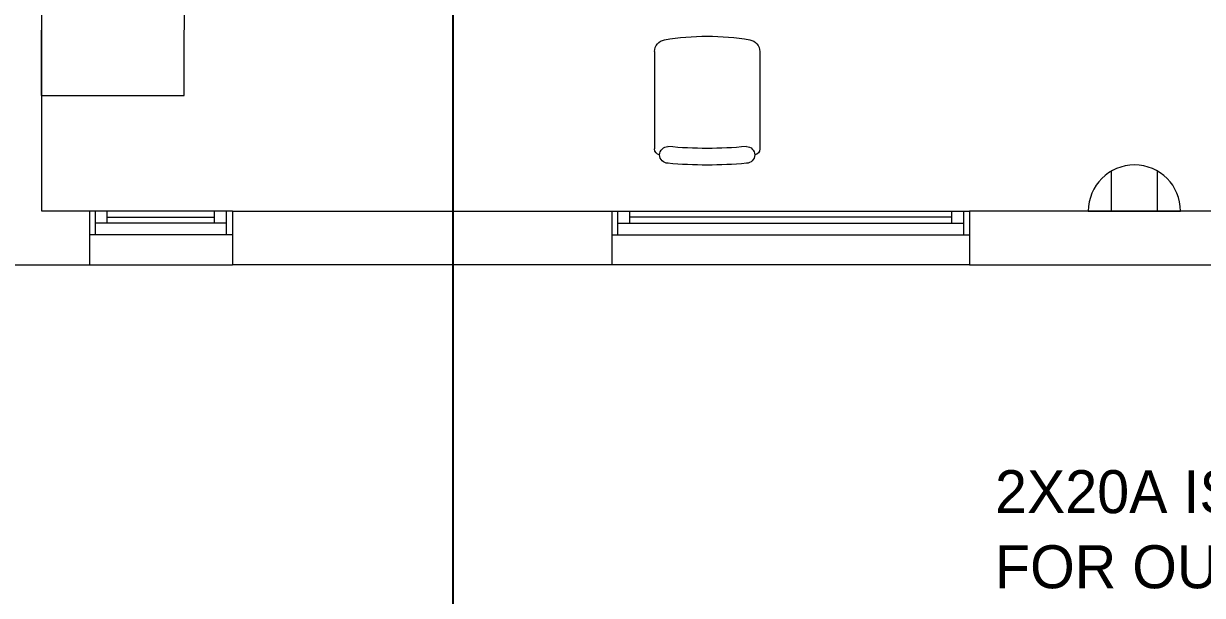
# Model space of a CAD drawing. Header units: metres. Extents: x 75097 to 220695, y -1557923 to -1361206.
# Drawn here: x 142562 to 147505, y -1472568 to -1470172 of the extents above; entities that cross this region are included whole.
import ezdxf

# ---------------------------------------------------------------- set-up
doc = ezdxf.new("R2010")
doc.units = ezdxf.units.M
doc.layers.get('0').update_dxf_attribs({"lineweight": 0})
for name, color, linetype, lineweight in [('A-100 - Copy$0$Aluminum', 8, 'Continuous', 0), ('A-100 - Copy$0$Medical Equipment and Furniture', 8, 'Continuous', 0), ('A-100 - Copy$0$Proj', 8, 'Continuous', 0), ('A-100 - Copy$0$Walls', 8, 'Continuous', 0)]:
    doc.layers.add(name, color=color, linetype=linetype, lineweight=lineweight)
doc.layers.add('A-100 - Copy$0$axes', color=8, linetype='Continuous')
doc.layers.add('PD-VENT', color=8, linetype='Continuous')
doc.layers.add('E-POWR', color=7, linetype='Continuous', lineweight=9, true_color=0x4e7e3e)
doc.layers.add('E-POWR-IDEN _1-100_', color=7, linetype='Continuous', lineweight=9, true_color=0x4e7e3e)
doc.styles.add('Optima_5', font='', dxfattribs={"height": 3.001645})
doc.styles.get('Optima_5').set_extended_font_data('Optima')

# ---------------------------------------------------------------- blocks, each defined once
blk = doc.blocks.new('WALL OUTLET')
at = {"layer": 'E-POWR', "extrusion": (9.94399e-05, 4.90741e-07, 1)}
blk.add_line((-193.4, 0, 0), (193.4, 0, 0), dxfattribs=at)
blk.add_line((-193.4, 0, 0), (193.4, 0, 0), dxfattribs=at)
at = {"layer": 'E-POWR', "extrusion": (9.94399e-05, 4.90741e-07, 1), "elevation": 0}
for points in [[(-96.7, 0), (-96.7, 167.5)], [(96.7, 0), (96.7, 167.5)]]:
    blk.add_lwpolyline(points, dxfattribs=at)
at = {"layer": 'E-POWR', "extrusion": (9.94399e-05, 4.90741e-07, 1)}
blk.add_arc((0, 0, 0), 193.4, 359.9963, 179.9963, dxfattribs=at)
blk = doc.blocks.new('A-100 - Copy$0$GF21021-P')
for p, q in [((-0.2207, 0.4756), (-0.2207, 0.0675)), ((0.2205, 0.4756), (0.2205, 0.0675))]:
    blk.add_line(p, q)
for centre, radius, start, end in [((-0.1707, 0.4756), 0.05, 99.6329, 180), ((-0.0001, -0.5295), 1.0695, 80.3671, 99.6329), ((0.1705, 0.4756), 0.05, 0, 80.3671), ((-0.1957, 0.0675), 0.025, 180, 261.4721), ((-0.1643, 0.0425), 0.0351, 90, 270), ((0, 1.8467), 1.7767, 264.6946, 275.3053), ((0.1641, 0.0425), 0.0351, 270, 90), ((0.1955, 0.0675), 0.025, 278.5279, 0), ((0, 1.8314), 1.8314, 264.8532, 275.147)]:
    blk.add_arc(centre, radius, start, end)
blk = doc.blocks.new('A-100 - Copy')
at = {"layer": 'A-100 - Copy$0$Aluminum'}
for p, q in [((143438.3, -1470957.7), (142838.3, -1470957.7)), ((142863.3, -1471057.7), (142863.3, -1470957.7)), ((142913.3, -1471007.7), (142913.3, -1470957.7)), ((142913.3, -1470982.7), (143363.3, -1470982.7)), ((143363.3, -1471007.7), (143363.3, -1470957.7)), ((143413.3, -1471057.7), (143413.3, -1470957.7)), ((145028.7, -1470957.7), (146528.7, -1470957.7)), ((145053.7, -1471057.7), (145053.7, -1470957.7)), ((145103.7, -1471007.7), (145103.7, -1470957.7)), ((146453.7, -1470982.7), (145103.7, -1470982.7)), ((146453.7, -1471007.7), (146453.7, -1470957.7)), ((146503.7, -1471057.7), (146503.7, -1470957.7)), ((143413.3, -1471007.7), (142863.3, -1471007.7)), ((145053.7, -1471007.7), (146503.7, -1471007.7)), ((143438.3, -1471057.7), (142838.3, -1471057.7)), ((145028.7, -1471057.7), (146528.7, -1471057.7))]:
    blk.add_line(p, q, dxfattribs=at)
at = {"layer": 'A-100 - Copy$0$axes'}
blk.add_line((144363.7, -1477297.4, 0), (144363.7, -1387547.7, 0), dxfattribs=at)
at = {"layer": 'A-100 - Copy$0$Medical Equipment and Furniture', "elevation": 0}
blk.add_lwpolyline([(143238.3, -1469373.9), (142638.3, -1469372.7), (142636, -1470472.7), (143236, -1470473.9)], close=True, dxfattribs=at)
at = {"layer": 'A-100 - Copy$0$Proj'}
for p, q in [((142838.3, -1471182.7), (143438.3, -1471182.7)), ((146528.7, -1471182.7), (145028.7, -1471182.7))]:
    blk.add_line(p, q, dxfattribs=at)
at = {"layer": 'A-100 - Copy$0$Walls'}
for p, q in [((142638.3, -1470957.7), (142638.3, -1464052.7)), ((142838.3, -1470957.7), (142638.3, -1470957.7)), ((142838.3, -1470957.7), (142838.3, -1471182.7)), ((143438.3, -1470957.7), (143438.3, -1471182.7)), ((143438.3, -1470957.7), (145028.7, -1470957.7)), ((145028.7, -1470957.7), (145028.7, -1471182.7)), ((148420.5, -1470957.7), (146528.7, -1470957.7)), ((146528.7, -1470957.7), (146528.7, -1471182.7)), ((142288.3, -1471182.7), (142838.3, -1471182.7)), ((145028.7, -1471182.7), (143438.3, -1471182.7)), ((146528.7, -1471182.7), (148645.5, -1471182.7))]:
    blk.add_line(p, q, dxfattribs=at)
at = {"layer": 'A-100 - Copy$0$Medical Equipment and Furniture', "xscale": -1000, "yscale": 1000, "zscale": 1000}
blk.add_blockref('A-100 - Copy$0$GF21021-P', (145428.2, -1470764.9, 0), dxfattribs=at)

msp = doc.modelspace()

# ---------------------------------------------------------------- block references
at = {"layer": 'PD-VENT', "color": 85, "rotation": 359.9959097644206}
msp.add_blockref('WALL OUTLET', (147219.6, -1470957.7, 0), dxfattribs=at)

# ---------------------------------------------------------------- texts
at = {"layer": 'E-POWR-IDEN _1-100_', "insert": (146635.1, -1472043.1, 0), "char_height": 180.099, "width": 2475.925, "attachment_point": 1, "rotation": 360, "line_spacing_factor": 1.047943, "style": 'Optima_5'}
msp.add_mtext('2X20A ISOLATOR\\PFOR OU', dxfattribs=at)

# ---------------------------------------------------------------- next in the draw order: block references
msp.add_blockref('A-100 - Copy', (0, 0))

doc.saveas('drawing.dxf')
